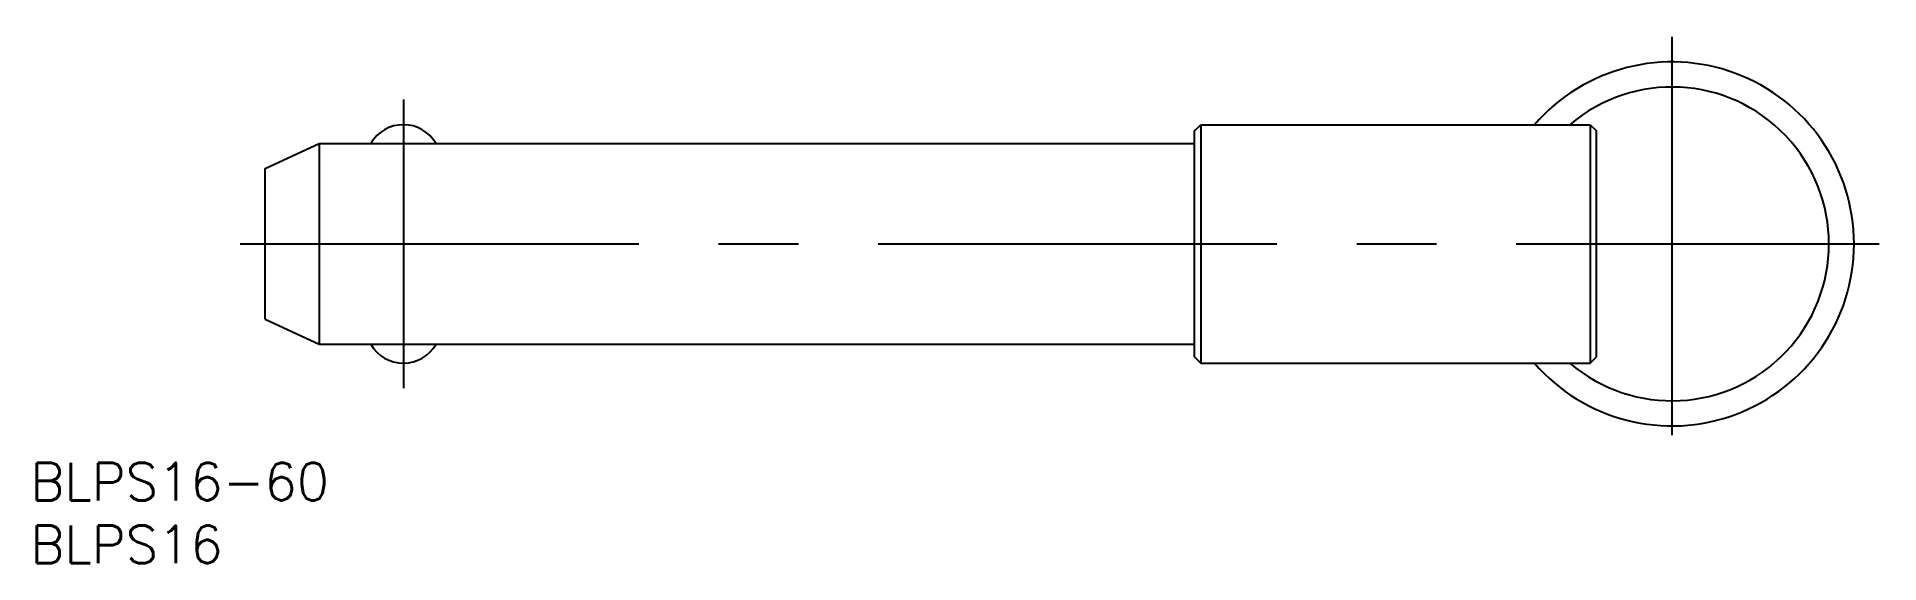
# Model space of a CAD drawing. Extents: x -18 to 128, y -25 to 16.
import ezdxf

# ---------------------------------------------------------------- set-up
doc = ezdxf.new("R2010")
doc.units = 0
doc.linetypes.add('CENTER', pattern=[50.8, 31.75, -6.35, 6.35, -6.35])
doc.layers.get('0').update_dxf_attribs({"linetype": 'CONTINUOUS'})
doc.layers.add('CENTER', color=1, linetype='CENTER')
doc.styles.get("Standard").update_dxf_attribs({"font": 'txt.shx', "height": 3, "bigfont": 'bigfont.shx'})

msp = doc.modelspace()

# ---------------------------------------------------------------- linework, layer by layer
at = {"color": 7, "linetype": 'CONTINUOUS'}
for p, q in [((74, 9), (74.5, 9.5)), ((74, -9), (74, 9)), ((74.5, 9.5), (105.5, 9.5)), ((74.5, 9.5), (74.5, -9.5)), ((105.5, 9.5), (105.5, -9.5)), ((105.5, 9.5), (106, 9)), ((106, -9), (106, 9)), ((0, 6), (4.29, 8)), ((4.29, 8), (74, 8)), ((4.29, 8), (4.29, -8)), ((0, -6), (0, 6)), ((0, -6), (4.29, -8)), ((4.29, -8), (74, -8)), ((74, -9), (74.5, -9.5)), ((74.5, -9.5), (105.5, -9.5)), ((105.5, -9.5), (106, -9))]:
    msp.add_line(p, q, dxfattribs=at)
for centre, radius, start, end in [((112, 0), 14.5, 220.9327, 139.0673), ((112, 0), 12.5, 229.4642, 130.5358), ((11, 6.5), 3, 30, 150), ((11, -6.5), 3, 210, 330)]:
    msp.add_arc(centre, radius, start, end, dxfattribs=at)
at = {"layer": 'CENTER', "color": 1, "linetype": 'CENTER'}
for p, q in [((112, 16.5), (112, -16.5)), ((11, 11.5), (11, -11.5)), ((-2, 0), (128.5, 0))]:
    msp.add_line(p, q, dxfattribs=at)

# ---------------------------------------------------------------- texts
at = {"color": 7, "linetype": 'CONTINUOUS'}
for s, p in [('BLPS16-60', (-18.7, -20.44)), ('BLPS16', (-18.7, -25.44))]:
    msp.add_text(s, height=3, dxfattribs=at).set_placement(p)

doc.saveas('drawing.dxf')
